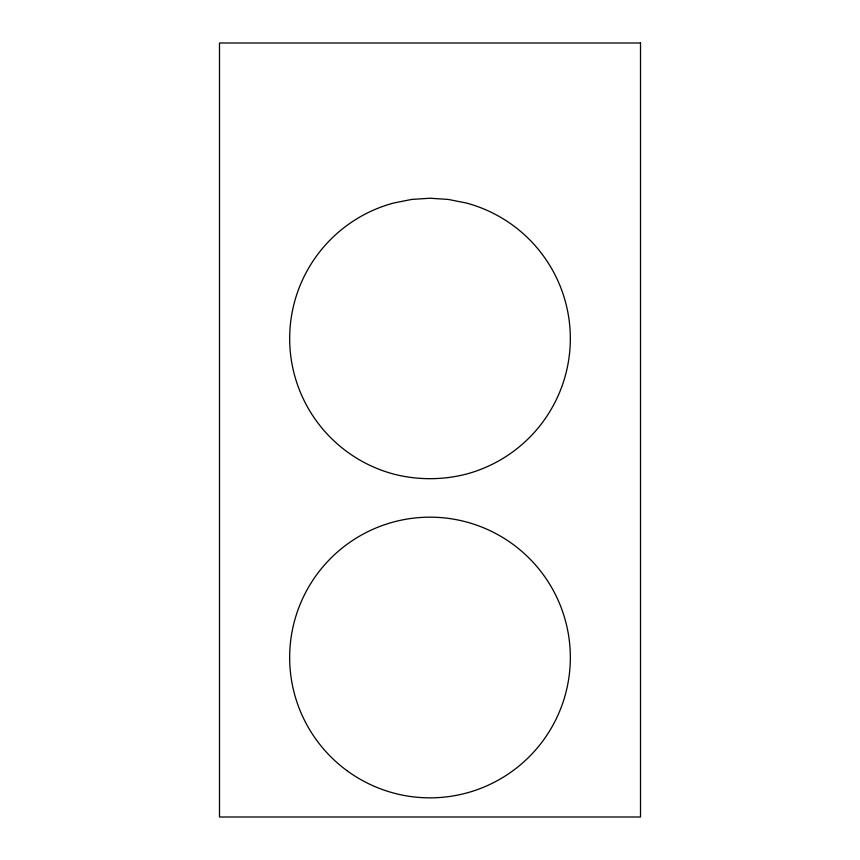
<?xml version="1.0" encoding="UTF-8"?>
<svg xmlns="http://www.w3.org/2000/svg" width="860" height="860" viewBox="0 0 860 860"><rect width="100%" height="100%" fill="white"/><g stroke="black" fill="none" stroke-linecap="round" stroke-linejoin="round"><path stroke-width="1.29" d="M411.682 199.434L393.687 203.014A140.32 140.32 0 0 0 393.687 474.096C417.444 480.213 442.556 480.213 466.313 474.096A140.32 140.32 0 0 0 466.313 203.014L448.318 199.434L430 198.23L411.682 199.434M640.507 43L219.494 43L219.494 817L640.507 817L640.507 43M346.827 770.549A140.341 140.341 0 0 0 569.481 673.025A140.341 140.341 0 0 0 373.691 528.964A140.341 140.341 0 0 0 346.827 770.549"/></g></svg>
